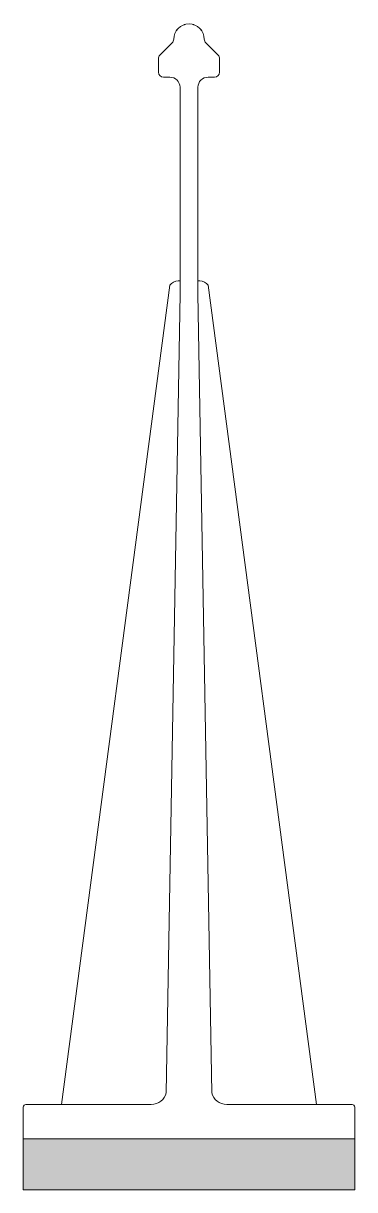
# Model space of a CAD drawing. Header units: metres. Extents: x -33 to 33, y 0 to 229.
import ezdxf

# ---------------------------------------------------------------- set-up
doc = ezdxf.new("R2010")
doc.units = ezdxf.units.M
doc.layers.add('A-DETL-GENF', color=92, linetype='Continuous', lineweight=18)

# ---------------------------------------------------------------- blocks, each defined once
blk = doc.blocks.new('47 Kalzip_kunststof-klip_ - E170-701314-00_0 Basismaterialen')
at = {"layer": 'A-DETL-GENF'}
blk.add_hatch(color=256, dxfattribs=at).paths.add_polyline_path([(-7.39, 0), (32.5, 0), (32.5, 10), (-32.5, 10), (-32.5, 0), (-32, 0)])
for p, q in [((-3.29, 224.86), (-5.71, 222.44)), ((5.71, 222.44), (3.29, 224.86)), ((-6, 221.74), (-6, 219.15)), ((6, 219.15), (6, 221.74)), ((-5, 218.15), (-3.75, 218.15)), ((3.75, 218.15), (5, 218.15)), ((-1.75, 216.15), (-1.75, 175.69)), ((1.75, 175.69), (1.75, 216.15)), ((-3.75, 177.35), (-25, 16.7)), ((-1.75, 178.2), (-2.11, 178.2)), ((2.11, 178.2), (1.75, 178.2)), ((25, 16.7), (3.75, 177.35)), ((-1.75, 175.69), (-4.47, 19.02)), ((4.47, 19.02), (1.75, 175.69)), ((-32.5, 16.2), (-32.5, 10)), ((-7.39, 16.7), (-32, 16.7)), ((32, 16.7), (7.39, 16.7)), ((32.5, 10), (32.5, 16.2)), ((-32.5, 10), (-32.5, 0)), ((-32.5, 10), (32.5, 10)), ((32.5, 0), (32.5, 10)), ((-32.5, 0), (32.5, 0))]:
    blk.add_line(p, q, dxfattribs=at)
for centre, radius, start, end in [((0, 225.57), 3, 360, 180), ((0, 225.57), 3, 142.3157, 145.4331), ((0, 225.57), 3, 105.076, 108), ((0, 225.57), 3, 72, 74.924), ((0, 225.57), 3, 34.5669, 37.6843), ((-4, 225.57), 1, 315, 360), ((4, 225.57), 1, 180, 225), ((-5, 221.74), 1, 135, 180), ((5, 221.74), 1, 360, 45), ((-5, 219.15), 1, 180, 270), ((-3.75, 216.15), 2, 0.081, 90), ((-3.75, 216.15), 2, 0.081, 90), ((3.75, 216.15), 2, 90, 180), ((3.75, 216.15), 2, 90, 180), ((5, 219.15), 1, 270, 360), ((-2.11, 176.2), 2, 90, 145.0002), ((2.11, 176.2), 2, 34.9998, 90), ((-7.39, 19.7), 3, 270, 346.874), ((7.39, 19.7), 3, 193.126, 270), ((-32, 16.2), 0.5, 90, 180), ((32, 16.2), 0.5, 0, 90)]:
    blk.add_arc(centre, radius, start, end, dxfattribs=at)

msp = doc.modelspace()

# ---------------------------------------------------------------- block references
msp.add_blockref('47 Kalzip_kunststof-klip_ - E170-701314-00_0 Basismaterialen', (0, 0))

doc.saveas('drawing.dxf')
